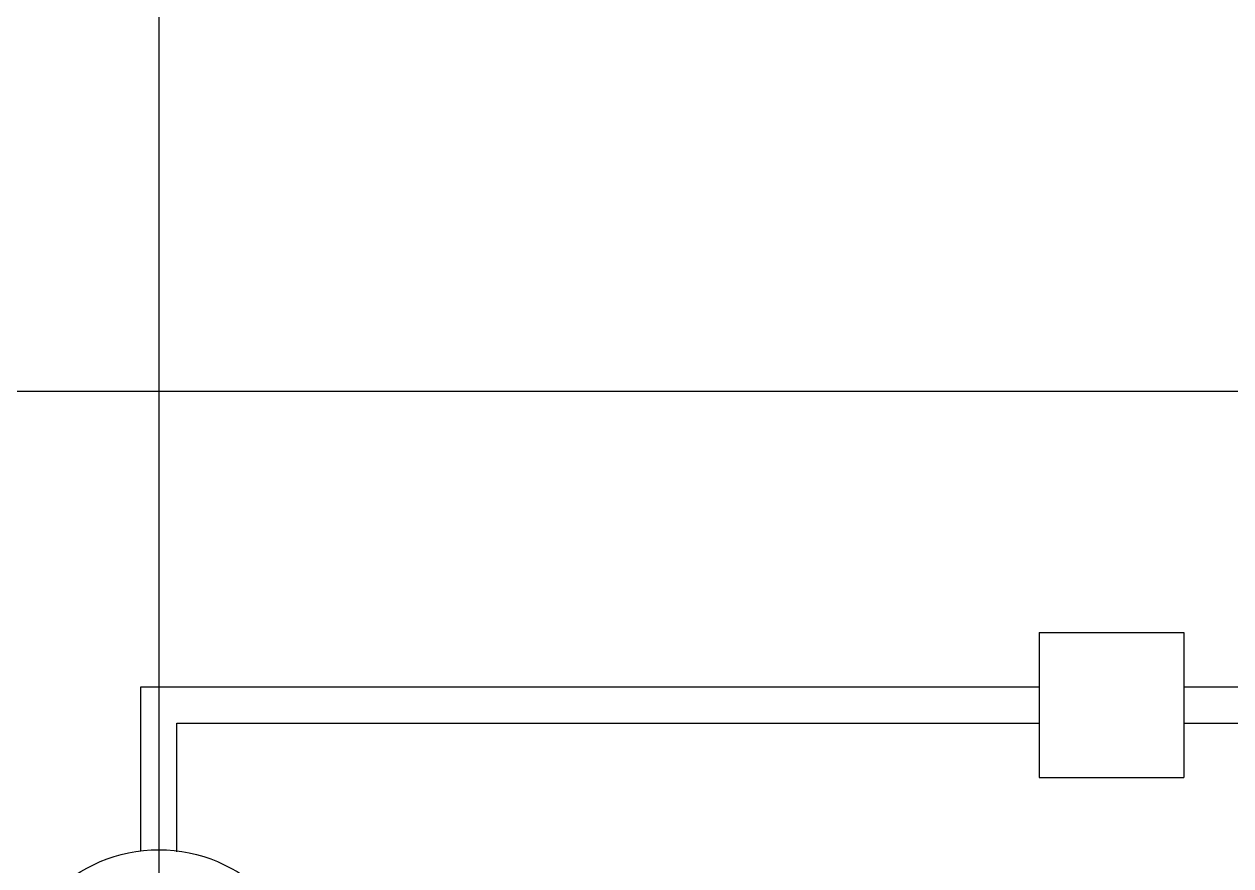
# Model space of a CAD drawing. Header units: metres. Extents: x -855790 to -837970, y 565220 to 577820.
# Drawn here: x -852326 to -851325, y 575483 to 576181 of the extents above; entities that cross this region are included whole.
import ezdxf

# ---------------------------------------------------------------- set-up
doc = ezdxf.new("R2010")
doc.units = ezdxf.units.M
for name, color, linetype in [('COLUMN', 5, 'Continuous'), ('DOTE', 1, 'Continuous'), ('WALL', 2, 'Continuous'), ('WINDOW', 3, 'Continuous')]:
    doc.layers.add(name, color=color, linetype=linetype)

msp = doc.modelspace()

# ---------------------------------------------------------------- linework, layer by layer
at = {"layer": 'COLUMN'}
msp.add_circle((-852214.12, 575371.34), 125, dxfattribs=at)
at = {"layer": 'DOTE'}
msp.add_line((-852214.12, 576371.34), (-852214.12, 571371.34), dxfattribs=at)
at = {"layer": 'WALL'}
for p, q in [((-852719.12, 575876.34), (-848709.12, 575876.34)), ((-851484.12, 575676.34), (-851484.12, 575556.34)), ((-851484.12, 575676.34), (-851364.12, 575676.34)), ((-851364.12, 575676.34), (-851364.12, 575556.34)), ((-851484.12, 575556.34), (-851364.12, 575556.34))]:
    msp.add_line(p, q, dxfattribs=at)
at = {"layer": 'WINDOW'}
for p, q in [((-852229.12, 575631.34), (-851484.12, 575631.34)), ((-852229.12, 575495.44), (-852229.12, 575631.34)), ((-851364.12, 575631.34), (-850064.12, 575631.34)), ((-852199.12, 575601.34), (-851484.12, 575601.34)), ((-852199.12, 575494.73), (-852199.12, 575601.34)), ((-851364.12, 575601.34), (-850064.12, 575601.34))]:
    msp.add_line(p, q, dxfattribs=at)

doc.saveas('drawing.dxf')
